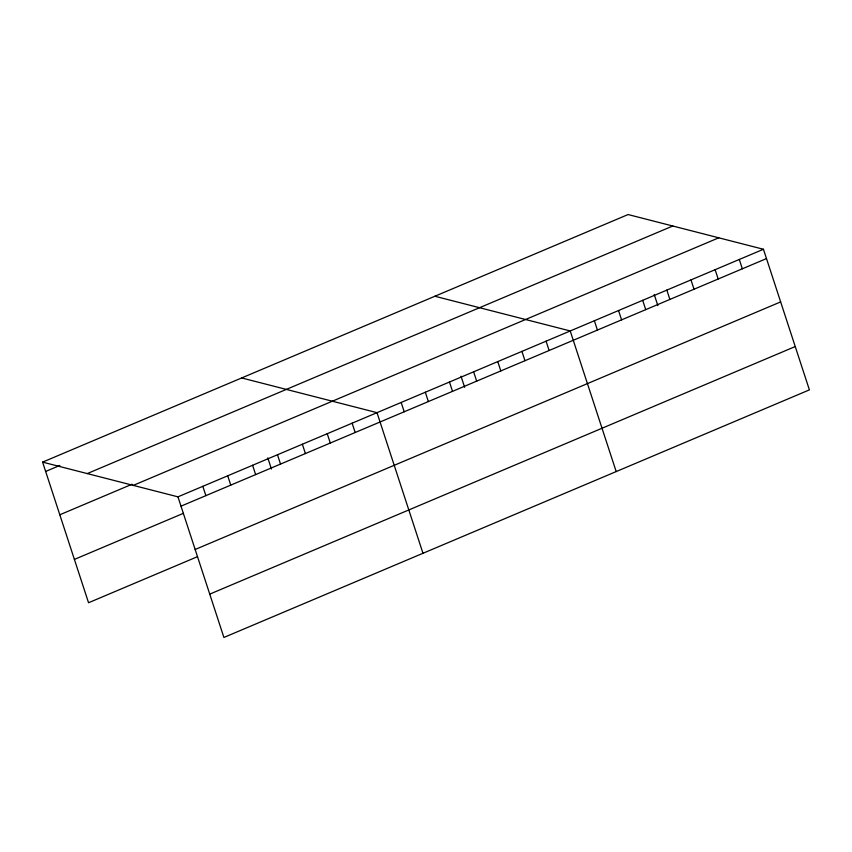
<?xml version="1.0" encoding="UTF-8"?>
<svg xmlns="http://www.w3.org/2000/svg" width="852" height="852" viewBox="0 0 852 852"><rect width="100%" height="100%" fill="white"/><g stroke="black" fill="none" stroke-linecap="round" stroke-linejoin="round"><path stroke-width="1.28" d="M42.6 462.125L628.094 214.544L763.445 249.263L809.4 389.875L223.906 637.456L177.951 496.844L42.6 462.125L88.555 602.737L197.568 556.644M45.646 471.454L59.864 465.437M87.266 473.584L672.76 226.004M59.81 514.778L132.092 484.213M133.285 485.384L718.779 237.804M177.951 496.844L763.445 249.263M180.997 506.163L766.491 258.582M74.401 559.413L183.414 513.319M195.151 549.487L780.645 301.906M209.741 594.132L795.236 346.551M434.882 296.251L570.222 330.959L616.188 471.571M241.67 377.947L377.01 412.666L422.975 553.278M739.291 259.477L742.337 268.795M715.137 269.69L718.183 279.009M690.983 279.903L694.029 289.222M666.839 290.117L669.885 299.435M654.219 294.472L657.861 305.634M642.685 300.319L645.731 309.649M618.531 310.533L621.577 319.862M594.376 320.746L597.422 330.075M546.079 341.173L549.125 350.502M521.925 351.386L524.97 360.715M497.77 361.599L500.816 370.929M473.616 371.813L476.673 381.142M461.007 376.179L464.649 387.33M449.473 382.026L452.518 391.356M425.318 392.239L428.364 401.558M401.164 402.453L404.21 411.772M352.132 423.188L355.178 432.507M327.243 433.711L330.299 443.029M302.364 444.233L305.41 453.552M277.486 454.755L280.532 464.074M267.794 457.875L271.437 469.037M252.597 465.277L255.643 474.596M227.718 475.799L230.764 485.118M202.829 486.322L205.875 495.64"/></g></svg>
